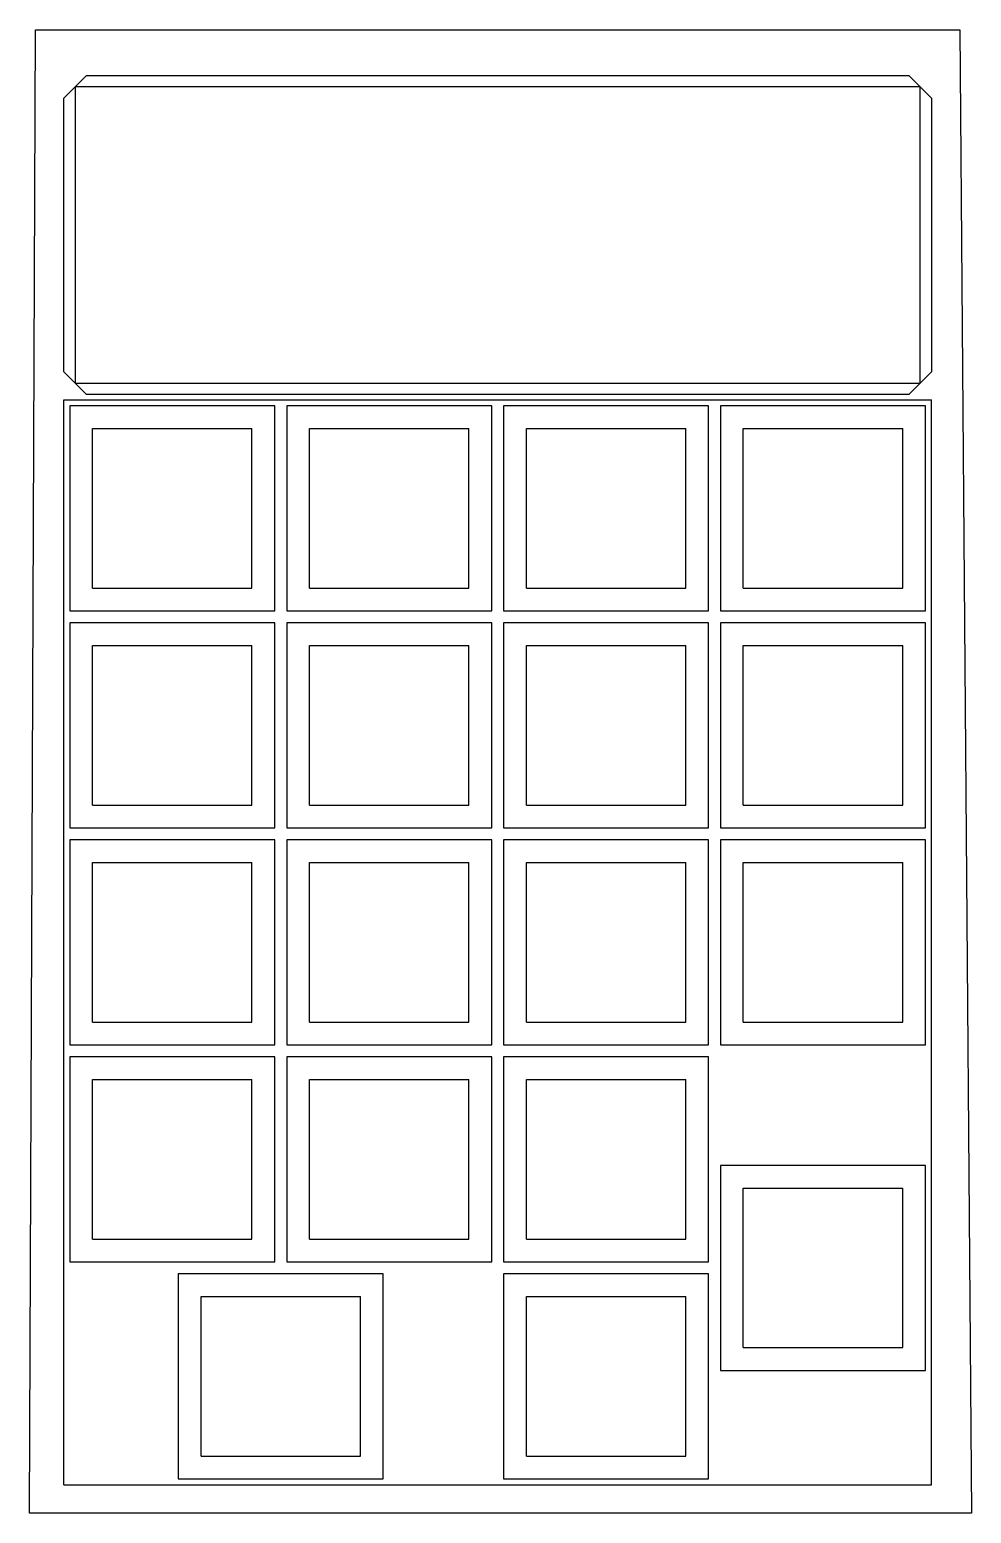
# Model space of a CAD drawing. Header units: millimetres. Extents: x 187 to 270, y -212 to -82.
import ezdxf

# ---------------------------------------------------------------- set-up
doc = ezdxf.new("R2010")
doc.units = ezdxf.units.MM

msp = doc.modelspace()

# ---------------------------------------------------------------- linework, layer by layer
for p, q in [((187.475, -212.025), (187.975, -81.775)), ((187.975, -81.775), (269.175, -81.775)), ((269.175, -81.775), (270.175, -212.025)), ((190.475, -87.8), (192.475, -85.8)), ((192.475, -85.8), (264.675, -85.8)), ((264.675, -85.8), (266.675, -87.8)), ((265.675, -86.8), (191.475, -86.8)), ((191.475, -86.8), (191.475, -112.8)), ((265.675, -112.8), (265.675, -86.8)), ((190.475, -111.8), (190.475, -87.8)), ((266.675, -87.8), (266.675, -111.8)), ((192.475, -113.8), (190.475, -111.8)), ((266.675, -111.8), (264.675, -113.8)), ((191.475, -112.8), (265.675, -112.8)), ((190.475, -209.525), (190.475, -114.275)), ((190.475, -114.275), (266.675, -114.275)), ((264.675, -113.8), (192.475, -113.8)), ((266.675, -209.525), (266.675, -114.275)), ((209, -114.8), (191, -114.8)), ((191, -114.8), (191, -132.8)), ((209, -132.8), (209, -114.8)), ((228.05, -114.8), (210.05, -114.8)), ((210.05, -114.8), (210.05, -132.8)), ((228.05, -132.8), (228.05, -114.8)), ((247.1, -114.8), (229.1, -114.8)), ((229.1, -114.8), (229.1, -132.8)), ((247.1, -132.8), (247.1, -114.8)), ((266.15, -114.8), (248.15, -114.8)), ((248.15, -114.8), (248.15, -132.8)), ((266.15, -132.8), (266.15, -114.8)), ((193, -116.8), (207, -116.8)), ((193, -130.8), (193, -116.8)), ((207, -130.8), (207, -116.8)), ((212.05, -116.8), (226.05, -116.8)), ((212.05, -130.8), (212.05, -116.8)), ((226.05, -130.8), (226.05, -116.8)), ((231.1, -116.8), (245.1, -116.8)), ((231.1, -130.8), (231.1, -116.8)), ((245.1, -130.8), (245.1, -116.8)), ((250.15, -116.8), (264.15, -116.8)), ((250.15, -130.8), (250.15, -116.8)), ((264.15, -130.8), (264.15, -116.8)), ((193, -130.8), (207, -130.8)), ((212.05, -130.8), (226.05, -130.8)), ((231.1, -130.8), (245.1, -130.8)), ((250.15, -130.8), (264.15, -130.8)), ((191, -132.8), (209, -132.8)), ((210.05, -132.8), (228.05, -132.8)), ((229.1, -132.8), (247.1, -132.8)), ((248.15, -132.8), (266.15, -132.8)), ((209, -133.85), (191, -133.85)), ((191, -133.85), (191, -151.85)), ((209, -151.85), (209, -133.85)), ((228.05, -133.85), (210.05, -133.85)), ((210.05, -133.85), (210.05, -151.85)), ((228.05, -151.85), (228.05, -133.85)), ((247.1, -133.85), (229.1, -133.85)), ((229.1, -133.85), (229.1, -151.85)), ((247.1, -151.85), (247.1, -133.85)), ((266.15, -133.85), (248.15, -133.85)), ((248.15, -133.85), (248.15, -151.85)), ((266.15, -151.85), (266.15, -133.85)), ((193, -135.85), (207, -135.85)), ((193, -149.85), (193, -135.85)), ((207, -149.85), (207, -135.85)), ((212.05, -135.85), (226.05, -135.85)), ((212.05, -149.85), (212.05, -135.85)), ((226.05, -149.85), (226.05, -135.85)), ((231.1, -135.85), (245.1, -135.85)), ((231.1, -149.85), (231.1, -135.85)), ((245.1, -149.85), (245.1, -135.85)), ((250.15, -135.85), (264.15, -135.85)), ((250.15, -149.85), (250.15, -135.85)), ((264.15, -149.85), (264.15, -135.85)), ((193, -149.85), (207, -149.85)), ((212.05, -149.85), (226.05, -149.85)), ((231.1, -149.85), (245.1, -149.85)), ((250.15, -149.85), (264.15, -149.85)), ((191, -151.85), (209, -151.85)), ((210.05, -151.85), (228.05, -151.85)), ((229.1, -151.85), (247.1, -151.85)), ((248.15, -151.85), (266.15, -151.85)), ((209, -152.9), (191, -152.9)), ((191, -152.9), (191, -170.9)), ((209, -170.9), (209, -152.9)), ((228.05, -152.9), (210.05, -152.9)), ((210.05, -152.9), (210.05, -170.9)), ((228.05, -170.9), (228.05, -152.9)), ((247.1, -152.9), (229.1, -152.9)), ((229.1, -152.9), (229.1, -170.9)), ((247.1, -170.9), (247.1, -152.9)), ((266.15, -152.9), (248.15, -152.9)), ((248.15, -152.9), (248.15, -170.9)), ((266.15, -170.9), (266.15, -152.9)), ((193, -154.9), (207, -154.9)), ((193, -168.9), (193, -154.9)), ((207, -168.9), (207, -154.9)), ((212.05, -154.9), (226.05, -154.9)), ((212.05, -168.9), (212.05, -154.9)), ((226.05, -168.9), (226.05, -154.9)), ((231.1, -154.9), (245.1, -154.9)), ((231.1, -168.9), (231.1, -154.9)), ((245.1, -168.9), (245.1, -154.9)), ((250.15, -154.9), (264.15, -154.9)), ((250.15, -168.9), (250.15, -154.9)), ((264.15, -168.9), (264.15, -154.9)), ((193, -168.9), (207, -168.9)), ((212.05, -168.9), (226.05, -168.9)), ((231.1, -168.9), (245.1, -168.9)), ((250.15, -168.9), (264.15, -168.9)), ((191, -170.9), (209, -170.9)), ((210.05, -170.9), (228.05, -170.9)), ((229.1, -170.9), (247.1, -170.9)), ((248.15, -170.9), (266.15, -170.9)), ((209, -171.95), (191, -171.95)), ((191, -171.95), (191, -189.95)), ((209, -189.95), (209, -171.95)), ((228.05, -171.95), (210.05, -171.95)), ((210.05, -171.95), (210.05, -189.95)), ((228.05, -189.95), (228.05, -171.95)), ((247.1, -171.95), (229.1, -171.95)), ((229.1, -171.95), (229.1, -189.95)), ((247.1, -189.95), (247.1, -171.95)), ((193, -173.95), (207, -173.95)), ((193, -187.95), (193, -173.95)), ((207, -187.95), (207, -173.95)), ((212.05, -173.95), (226.05, -173.95)), ((212.05, -187.95), (212.05, -173.95)), ((226.05, -187.95), (226.05, -173.95)), ((231.1, -173.95), (245.1, -173.95)), ((231.1, -187.95), (231.1, -173.95)), ((245.1, -187.95), (245.1, -173.95)), ((266.15, -181.475), (248.15, -181.475)), ((248.15, -181.475), (248.15, -199.475)), ((266.15, -199.475), (266.15, -181.475)), ((250.15, -183.475), (264.15, -183.475)), ((250.15, -197.475), (250.15, -183.475)), ((264.15, -197.475), (264.15, -183.475)), ((193, -187.95), (207, -187.95)), ((212.05, -187.95), (226.05, -187.95)), ((231.1, -187.95), (245.1, -187.95)), ((191, -189.95), (209, -189.95)), ((210.05, -189.95), (228.05, -189.95)), ((229.1, -189.95), (247.1, -189.95)), ((218.525, -191), (200.525, -191)), ((200.525, -191), (200.525, -209)), ((218.525, -209), (218.525, -191)), ((247.1, -191), (229.1, -191)), ((229.1, -191), (229.1, -209)), ((247.1, -209), (247.1, -191)), ((202.525, -193), (216.525, -193)), ((202.525, -207), (202.525, -193)), ((216.525, -207), (216.525, -193)), ((231.1, -193), (245.1, -193)), ((231.1, -207), (231.1, -193)), ((245.1, -207), (245.1, -193)), ((250.15, -197.475), (264.15, -197.475)), ((248.15, -199.475), (266.15, -199.475)), ((202.525, -207), (216.525, -207)), ((231.1, -207), (245.1, -207)), ((190.475, -209.525), (266.675, -209.525)), ((200.525, -209), (218.525, -209)), ((229.1, -209), (247.1, -209)), ((270.175, -212.025), (187.475, -212.025))]:
    msp.add_line(p, q)

doc.saveas('drawing.dxf')
